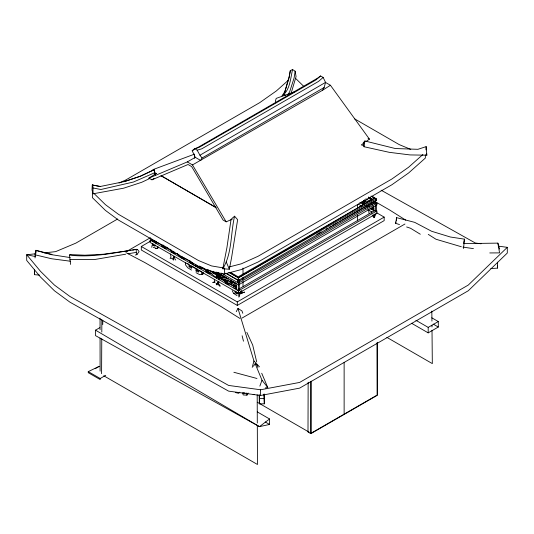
<?xml version="1.0" encoding="UTF-8"?>
<svg xmlns="http://www.w3.org/2000/svg" width="534" height="534" viewBox="0 0 534 534"><rect width="100%" height="100%" fill="white"/><g stroke="black" fill="none" stroke-linecap="round" stroke-linejoin="round"><path stroke-width="0.8" d="M39.489 275.103L34.536 274.683L34.536 271.826M99.845 327.662L95.513 330.159L95.513 335.632L259.457 426.639L269.563 424.457L269.563 418.976L257.281 411.888M308.145 382.291L307.998 432.019L310.594 433.521L377.224 395.047L377.044 342.868M310.408 381.336L310.594 433.521M311.309 381.223L311.275 433.401L377.291 395.287L377.324 342.281M490.813 268.609L497.414 268.128L497.414 265.271M92.389 191.9L92.389 197.647L105.452 210.429L118.508 220.095L198.468 266.259L211.537 271.673L224.594 273.975L224.614 268.141M101.587 373.687L101.767 338.75M101.8 332.095L101.867 319.619M239.305 296.443L239.319 295.108L240.727 293.146M102.735 324.599L102.808 320.433M194.463 158.271L194.57 154.119L152.797 169.678M34.75 255.292L35.911 250.312L51.965 254.418M100.279 186.453L92.275 184.978L92.022 189.937L93.009 193.815L123.674 188.182L141.744 182.274L149.807 178.463M155.027 244.806L154.947 246.227L153.084 245.353L152.984 243.698M196.031 272.687L199.729 274.67L203.107 273.909L203.2 272.3M264.063 394.292L264.317 403.824L259.37 403.824L259.564 395.12M425.965 149.894L426.165 146.616L417.915 149.313L395.307 148.532L364.889 140.969L363.193 142.965M201.939 274.476L202.126 272.086L198.555 270.024L198.408 272.16L196.031 270.972L196.031 268.489L191.512 265.879L191.512 268.362L189.123 266.786L188.956 264.484L187.728 263.529M396.402 220.522L396.635 217.665L414.704 222.358L431.679 231.295L450.342 237.003L464.426 239.145L463.552 248.504M237.316 282.272L237.65 279.015L238.01 282.92M239.072 282.606L239.406 279.349M373.64 203.567L373.807 201.939M375.389 203.901L375.809 199.829L374.975 203.547M376.377 204.388L376.377 210.91L375.382 211.484L373.753 209.969L374 207.88M35.017 257.942L36.292 250.526L35.911 250.312M231.088 219.234L226.93 247.569L222.811 268.762L229.333 269.229L231.529 257.942L237.637 219.688L234.566 216.21L231.669 218.726M234.566 216.21C230.541 233.545 232.29 253.056 222.811 268.762M426.165 146.616L426.84 155.194L409.972 154.92L389.219 152.317L364.001 146.73L364.889 140.969M199.242 265.925L199.242 268.015L201.051 268.489L200.55 266.933L206.137 270.157L206.137 272L207.98 272.487L208.353 270.07M228.672 280.604L227.164 279.956L227.164 284.141L228.479 283.053L234.059 286.277L234.059 288.12L235.901 288.607L236.275 286.191M292.565 69.513C290.469 78.431 290.062 90.226 282.005 95.946L284.816 91.621L289.201 77.49L290.302 70.668L292.565 69.513L295.155 71.236L296.063 76.582L291.15 93.183M371.123 207.759L371.123 208.988L372.966 209.475L373.339 207.058M295.155 71.236L294.101 77.951L289.655 91.835L288.06 94.465M164.118 245.647L164.118 247.736L165.927 248.21L166.174 246.781M201.051 268.489L201.298 267.06M185.759 262.748L185.398 264.737L187.828 267.828L191.512 270.07M463.746 242.91L464.426 239.145M290.302 70.668L289.328 75.908L284.649 92.609M399.539 224.6L395.594 223.292L396.635 217.665M151.703 247.315L152.55 243.544M239.325 279.282L238.491 284.889L216.203 272.08M252.222 367.379L253.944 360.971L237.97 308.385L236.255 311.676M232.25 219.187L226.156 221.837L223.058 220.015L191.679 166.595L188.048 164.499L151.956 179.818L148.873 178.149L187.307 161.922L192.494 164.913L322.576 90.246L324.125 87.543L325.56 82.39L323.15 77.45L320.567 75.962L317.97 77.931L195.778 148.659M240.407 291.471L239.786 293.667L244.472 292.145L239.786 293.667L239.192 292.559M173.784 259.911L173.33 258.529L173.997 256.273M395.594 223.292L396.001 221.904M259.871 386.102L261.994 380.201L255.179 363.707L253.456 366.231M240.841 291.023L239.786 293.667L242.156 292.619L242.656 292.872M157.937 246.354L157.003 248.59L155.514 248.644M372.318 215.182L374.307 217.632L376.243 213.059M219.12 277.647L220.115 278.922L218.459 279.115L219.12 277.647L224.701 280.877L226.049 283.494L227.043 282.92L227.043 279.99L226.049 280.564L226.049 283.494L225.555 282.219L222.838 279.375M173.33 258.529L174.338 256.487L174.818 258.81L175.746 260.045M215.602 273.041L217.351 274.389L216.357 274.97L213.5 273.315L213.967 272.44L212.552 271.619M324.125 87.543L202.039 158.031L200.711 160.487L195.304 157.35L192.18 150.742L194.59 148.692L199.229 147.311L315.928 79.94L320.567 75.962M245.053 392.911L242.75 392.777L243.15 394.94L246.955 395.16L248.103 393.037M170.099 258.463L170.98 257.048L170.486 254.024M235.053 291.117L235.194 292.692L237.043 293.907L238.211 292.058M219.801 286.231L217.084 283.307L218.099 282.927L218.907 281.732M150.795 238.391L150.795 240.02L151.87 240.64L152.53 239.706M135.309 255.032L136.918 254.605L139.087 251.574L137.445 249.451L136.197 249.318C114.149 252.936 91.895 257.809 69.447 255.085L70.621 264.43M217.084 283.307L218.68 281.191M240.827 292.392L239.786 293.667L239.526 292.238M211.284 271.199L213.5 273.315L215.022 272.587L213.5 273.315L211.958 271.853M69.447 255.085L69.907 254.571L84.859 255.219L103.422 254.231L130.963 250.366M174.678 252.368L173.804 253.336L175.973 253.597M184.036 257.768L183.162 258.736L185.331 258.997M237.043 293.907L237.757 293.173L236.148 291.924L235.194 292.692L236.362 292.258L237.757 293.173M498.275 246.114L507.3 247.342L468.285 285.056L299.614 382.437L260.599 389.773L228.612 385.435L69.894 296.443L54.435 285.076L40.544 271.365L26.7 254.731L35.324 253.817M239.826 392.183L238.658 393.311L235.394 392.53M288.807 79.853L276.412 90.893L259.684 102.675L125.844 179.945L119.002 183.028M422.875 154.533L408.623 167.222L391.896 179.003L258.055 256.273L241.328 263.809L229.386 266.9M323.15 77.45L318.511 81.428L201.812 148.799L197.173 150.181L194.59 148.692M269.563 418.976L259.457 426.639L95.513 330.159M364.008 142.992L361.298 144.928L363.674 145.495M366.037 141.543L369.421 139.127L330.433 85.273L325.246 82.283M151.956 179.818L154.019 178.456M148.873 178.149L156.435 173.323L154.927 173.997M322.576 90.246L330.433 85.273M158.658 247.549L157.003 248.59L153.145 247.249M196.031 270.972L197.099 270.344L198.875 271.225M228.986 272.46L238.438 277.773L374.701 198.121L376.377 198.862L376.61 200.23L238.498 280.35L226.229 273.288M192.18 150.742L194.336 149.493M197.173 150.181L199.936 155.214L325.56 82.39M189.123 266.786L190.184 266.172L191.98 267.347M117.62 219.013L75.828 243.144L55.603 251.647L44.148 252.876M126.678 251.427L150.461 237.69M376.951 212.939L384.166 217.111L384.166 220.622L237.296 305.421L141.31 250.005L141.31 246.488L150.668 241.081M155.24 241.221L155.24 242.616L156.555 243.371L157.55 242.796M171.514 251.434L172.355 252.495L173.356 251.921L171.514 251.434L171.013 249.879L169.618 249.071M174.805 252.756L173.804 253.336L173.804 251.24M180.846 257.228L182.047 258.089L183.042 257.515L180.846 257.228L176.834 253.49M184.157 258.162L183.162 258.736L183.162 257.341M192.193 262.434L192.193 263.99L193.188 263.416M192.193 263.99L195.764 266.052L196.759 265.478M206.137 272L207.132 271.426M209.114 272.567L208.113 273.141L208.113 269.657M210.283 273.401L208.113 273.141L209.428 272.053L216.357 277.9L217.351 277.326L217.351 274.389M214.021 272.7L220.622 276.512L221.617 275.938L221.617 274.383M363.113 204.362L364.108 203.788L364.108 200.851L363.113 201.431L363.113 204.362L361.765 201.739M371.838 196.452L374.701 198.121L238.184 276.819L230.261 272.28M226.049 280.564L223.713 278.755L230.308 282.106L231.309 281.531L231.309 279.976M233.071 281.445L233.071 282.619L234.066 282.045L236.562 283.774M239.252 281.051L373.747 203.401L371.591 202.152M238.491 284.889L376.924 204.963L376.924 203.134L238.491 283.053L221.236 273.141M239.312 283.521L239.312 290.042L238.318 290.623L236.188 289.388L236.188 285.503L233.071 284.308L235.401 285.964L236.402 285.39M371.123 208.988L372.118 208.414M95.172 368.694L99.331 366.297L88.25 371.624L88.25 372.685L100.205 379.574L100.205 378.513L105.732 375.315M238.691 289.141L374.207 210.897L369.895 208.414M238.491 290.823L376.924 210.897L376.924 213.306L238.491 293.233L150.054 242.416L150.054 240.013L238.491 290.823L238.491 293.233M141.31 246.488L237.296 301.904L384.166 217.111M242.076 318.05L404.966 224.006M415.919 320.3L428.195 327.389L438.301 321.555L438.301 327.035L428.195 332.869L411.587 323.277M187.307 161.922L195.304 157.35M229.073 272.327L238.438 277.773L376.377 198.862L372.064 196.365M316.775 234.433L321.101 231.956M326.147 229.073L327.582 228.245M329.745 227.01L331.187 226.182M332.629 225.361L337.675 222.471M339.11 221.65L340.552 220.822M341.994 220.001L374.414 201.438M375.629 200.764L376.61 200.23M155.354 174.177L154.132 169.739L140.409 176.273L124.656 181.52L100.085 186.533L92.275 184.978M154.132 169.739L140.182 176.233L124.522 181.507M153.992 169.725L154.78 172.696L133.453 182.021L100.873 189.51L93.003 187.948L92.696 184.951M170.907 258.636L172.155 258.102L173.31 260.038M295.749 91.394L276.218 98.383L275.417 100.886L275.931 102.842M224.594 273.975L241.328 269.557L258.055 262.02L391.896 184.751L408.623 172.969L425.351 158.071L425.351 154.787M35.471 256.567L26.7 254.731L26.7 260.432L40.544 277.066L54.435 290.776L69.894 302.144L228.612 391.135L260.599 395.474L299.614 388.138L468.285 290.756L507.3 253.043L507.3 247.342M125.657 254.204L94.485 259.551L69.927 259.511M128.12 253.777L136.317 252.368L136.197 249.318M265.325 387.931L267.768 387.51L261.713 373.233M253.136 394.666L254.665 394.406M213.193 282.206L214.695 281.985M132.586 250.139L134.201 249.912M135.823 249.685L137.445 249.451M218.459 279.115L217.805 274.556L219.12 275.31L219.12 276.559L222.952 277.733M201.832 273.942L203.107 273.909M212.579 282.586L214.962 282.526L214.247 279.335M463.719 243.617L497.875 243.124L499.53 249.064M489.778 252.942L499.557 252.889L497.875 243.124M259.37 398.451L264.317 398.451M232.23 290.683L233.598 293.38L234.867 293.46M153.084 245.353L155.08 245.593M227.164 284.141L229.326 284.402M215.155 277.039L217.351 277.326M70.528 261.239L51.671 258.77L35.698 254.958M481.047 243.778L475.307 243.003L381.096 190.177M462.951 247.108L473.438 248.624M70.241 257.582L51.177 254.625L36.292 250.526M223.799 268.001L211.537 265.925L198.468 260.512L118.508 214.348L105.452 204.682L94.164 193.642M154.64 241.695L152.797 241.208L152.797 239.365M198.641 267.1L196.799 266.613L196.799 265.385M233.872 372.271L256.961 378.486M461.349 246.755L436.004 239.259L428.268 234.373M372.191 204.101L370.135 203.487L372.004 205.003M228.439 278.708L223.713 277.219L223.713 276.045L222.665 275.437L222.665 278.608L219.12 276.559M406.634 226.963L410.579 228.278L420.305 234.239M226.529 278.334L223.713 277.219L224.707 276.639L226.716 277.8M200.55 266.933L203.481 268.108M228.479 283.053L229.94 283.641M410.753 149.387L399.225 144.607L354.563 118.822M209.548 270.324L211.744 271.385M125.957 252.635L144.767 262.521L221.276 306.696L239.94 318.444M371.097 196.058L374.701 198.121M368.573 197.133L372.912 199.616M368.627 197.293L372.245 199.369M225.568 273.188L237.81 280.223M154.413 240.721L155.855 241.548M157.296 242.376L162.336 245.273M165.94 247.342L171.701 250.653M176.747 253.55L178.903 254.791M186.106 258.93L190.431 261.413M201.231 267.621L206.278 270.518M210.596 273.001L212.038 273.829M217.078 276.725L218.519 277.553M219.961 278.381L224.287 280.864M230.047 284.175L234.366 286.658M368.734 197.92L372.311 199.99M375.182 201.645L389.506 209.915L405.747 220.142M368.313 198.161L371.904 200.23M375.489 202.306L376.924 203.134M365.843 198.835L370.149 201.325M364.402 199.836L367.993 201.912M370.149 203.16L372.305 204.402M363.414 200.691L367.372 202.973L367.372 201.418M367.632 205.129L369.728 206.338M367.599 205.517L369.034 206.344M359.836 202.6L363.434 204.676M365.583 205.924L367.739 207.165M358.401 204.182L361.992 206.257M364.148 207.499L365.583 208.333M367.739 209.575L372.051 212.065M431.799 317.803L438.301 321.555M433.248 324.118L438.301 327.035M386.856 337.368L432.32 363.607L432.013 330.266M217.692 272.594L219.027 273.361M214.688 272.006L219.374 274.71M233.071 282.619L236.188 284.422M230.181 281.798L232.303 283.027M166.828 247.462L168.223 248.263M257.261 402.215L309.119 432.153M265.224 421.953L269.563 424.457M103.75 375.769L257.468 464.487L257.315 425.498M88.25 371.624L100.205 378.513M215.783 207.346L160.968 175.653L216.13 207.726M368.059 138.326L369.421 139.127M368.714 197.233L372.285 199.342M237.97 308.385L241.989 310.968L242.796 313.278M233.598 293.38L237.043 295.622M284.302 94.445L285.583 95.439M255.179 363.707L257.608 365.797M217.225 284.722L216.09 283.674L216.864 284.909M219.12 275.31L221.263 277.613M295.522 78.318L303.833 86.448M366.851 202.606L364.228 200.824L364.228 205.003M229.233 281.171L232.016 284.008L232.016 280.844M229.98 281.912L232.016 284.008M220.115 276.532L221.203 277.667M253.944 360.971L259.471 366.858M261.994 380.201L267.768 387.51M372.445 215.169L374.307 217.632L373.88 214.815M199.936 155.214L202.039 158.031M218.099 282.927L220.315 286.037M192.494 164.913L226.156 221.837M246.841 332.362L252.709 345.084L256.7 361.952M226.276 262.02L229.333 269.229M373.366 215.195L374.307 217.632M165.427 246.655L165.927 248.21M154.78 172.696L155.454 174.938M217.805 274.556L218.606 277.44M241.562 290.436L242.156 292.619M136.317 252.368L136.918 254.605M426.452 153.732L426.84 155.194M242.116 335.759L243.484 341.199M363.354 143.719L364.001 146.73M257.461 365.163L257.909 367.526M372.465 206.832L372.966 209.475M235.401 285.964L235.901 288.607M207.479 269.844L207.98 272.487M191.653 261.887L191.906 263.209L190.064 262.721L190.064 260.872M163.604 245.099L163.978 247.082L162.136 246.595L162.136 244.752M246.588 393.004L246.955 395.16M213.179 271.232L213.5 273.315M373.253 206.011L373.753 209.969M368.64 210.069L369.054 213.406M374.047 201.091L374.261 203.434M238.698 292.859L238.885 297.138M371.397 211.658L371.477 213.179M238.438 277.773L238.498 280.35M264.09 393.959L264.317 403.824M259.164 394.78L259.37 403.824M431.832 311.088L431.926 321.094M431.966 325.259L431.979 326.928M257.188 394.813L257.301 423.008M100.045 318.137L100.052 329.725M100.065 338.009L100.092 371.13M93.003 187.948L93.009 193.815M497.414 262.201L497.414 268.128M428.195 327.389L428.195 332.869M375.382 204.963L375.382 211.484M374.307 214.087L374.307 217.451M357.586 204.388L357.586 208.54M357.586 211.03L357.586 212.692M357.586 215.182L357.586 220.989M344.136 362.546L344.13 414.157M260.599 389.773L260.599 395.474M243.01 268.055L243.01 274.69M243.01 277.179L243.01 279.669M243.01 281.331L243.01 286.311M238.318 284.101L238.318 290.623M237.296 301.904L237.296 305.421M230.308 279.776L230.308 282.106M220.622 274.182L220.622 276.512M216.357 274.97L216.357 277.9M197.099 268.689L197.099 270.344M195.764 264.423L195.764 266.052M182.047 256.627L182.047 258.089M172.355 251.033L172.355 252.495M156.555 241.528L156.555 243.371M151.87 239.012L151.87 240.64M34.536 269.31L34.536 274.683"/></g></svg>
